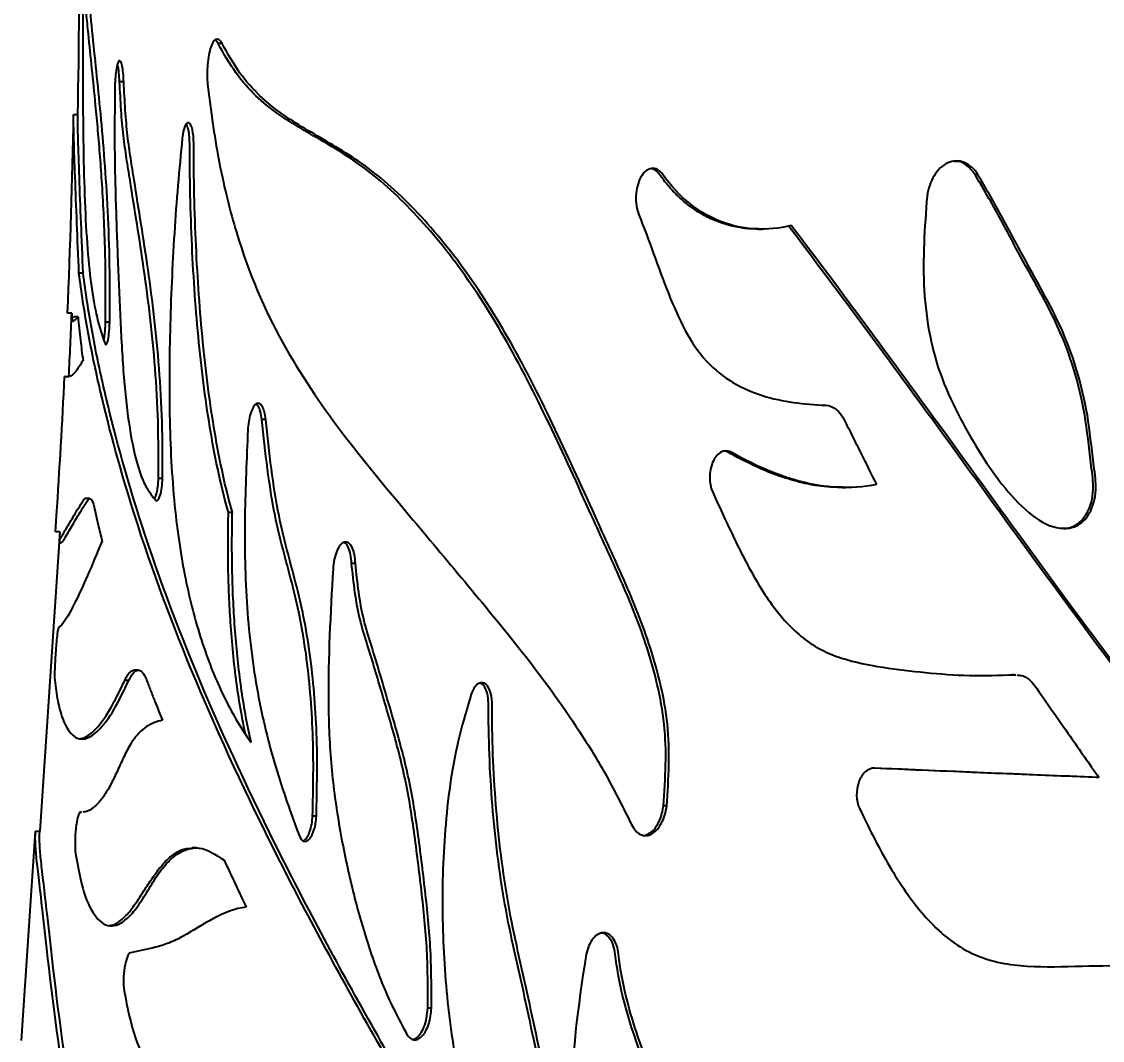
# Model space of a CAD drawing. Header units: millimetres. Extents: x -54 to 586, y 8 to 412.
# Drawn here: x 198.33 to 211.14, y 198.47 to 210.54 of the extents above; entities that cross this region are included whole.
import ezdxf

# ---------------------------------------------------------------- set-up
doc = ezdxf.new("R2010")
doc.units = ezdxf.units.MM
doc.layers.add('DIMENSIONS', color=2, linetype='Continuous')
doc.layers.add('OUTLINE', color=7, linetype='Continuous', lineweight=25)
doc.styles.add('SLDTEXTSTYLE0', font='TXT', dxfattribs={"width": 0.75})
doc.dimstyles.new('SLDDIMSTYLE6', dxfattribs={"dimtxt": 3.5, "dimasz": 2, "dimexe": 0, "dimexo": 0.0625, "dimgap": 0.875, "dimtad": 1, "dimrnd": 1e-09, "dimzin": 12, "dimdsep": 46, "dimtxsty": 'SLDTEXTSTYLE0', "dimsah": 1, "dimcen": 0.09, "dimadec": 0, "dimazin": 3, "dimtfac": 1, "dimtmove": 0, "dimatfit": 0, "dimfxl": 0, "dimfrac": 2, "dimtolj": 1, "dimtzin": 12, "dimarcsym": 0})

# ---------------------------------------------------------------- blocks, each defined once
blk = doc.blocks.new('_D_45')
at = {"layer": 'DIMENSIONS'}
for p, q in [((217.999, 213.993), (217.999, 223.975)), ((220.499, 192.334), (220.499, 223.975)), ((217.999, 221.975), (205.941, 221.975)), ((220.499, 221.975), (217.999, 221.975)), ((220.499, 221.975), (224.499, 221.975))]:
    blk.add_line(p, q, dxfattribs=at)
for points in [[(217.999, 221.975), (215.999, 222.475), (215.999, 221.475)], [(220.499, 221.975), (222.499, 221.475), (222.499, 222.475)]]:
    blk.add_solid(points, dxfattribs=at)
at = {"layer": 'DIMENSIONS', "insert": (205.941, 226.487), "char_height": 3.5, "attachment_point": 1, "style": 'SLDTEXTSTYLE0'}
blk.add_mtext('2,5', dxfattribs=at)

msp = doc.modelspace()

# ---------------------------------------------------------------- linework, layer by layer
at = {"layer": 'OUTLINE'}
for p, q in [((200.66253, 210.2808), (200.63035, 210.32312)), ((200.70984, 210.2808), (200.66253, 210.2808)), ((199.54425, 209.82542), (199.4951, 209.82542)), ((198.9509, 209.43794), (199.0009, 209.43794)), ((209.66702, 208.72708), (209.63395, 208.72708)), ((207.06765, 208.08084), (207.1056, 208.08084)), ((199.06422, 207.5593), (199.01437, 207.5593)), ((198.92888, 207.08423), (198.87883, 207.08423)), ((198.92993, 207.01774), (198.95295, 207.04224)), ((199.00288, 207.04224), (198.95295, 207.04224)), ((199.37824, 206.97811), (199.32891, 206.97811)), ((198.84427, 206.33563), (198.89434, 206.33563)), ((198.84795, 206.33466), (198.89859, 206.33466)), ((201.22704, 205.82543), (201.1807, 205.82543)), ((206.69756, 205.4402), (206.66217, 205.44954)), ((200.00381, 205.1243), (199.95557, 205.1243)), ((208.05939, 205.01808), (208.09609, 205.01808)), ((199.14229, 204.88807), (199.08567, 204.88807)), ((198.73545, 204.49375), (198.7483, 204.68689)), ((200.83176, 204.72302), (200.78485, 204.72302)), ((198.78556, 204.49375), (198.54954, 200.9448)), ((198.78556, 204.49375), (198.73545, 204.49375)), ((202.28934, 204.11893), (202.24479, 204.11893)), ((199.71733, 202.85384), (199.66811, 202.85384)), ((210.10016, 202.79994), (210.06803, 202.79994)), ((210.10016, 202.79994), (210.11453, 202.79846)), ((199.60606, 202.7332), (199.55742, 202.7332)), ((211.09957, 201.58284), (211.06909, 201.58284)), ((205.97935, 201.24439), (205.94086, 201.24439)), ((199.03014, 201.1692), (199.04446, 201.1692)), ((199.04445, 201.17111), (199.03073, 201.16974)), ((201.82706, 201.12168), (201.78207, 201.12168)), ((198.33441, 198.46348), (198.49943, 200.9448)), ((198.49943, 200.9448), (198.54954, 200.9448)), ((200.40112, 200.74774), (200.35393, 200.74774)), ((203.1902, 198.85009), (203.14755, 198.85009))]:
    msp.add_line(p, q, dxfattribs=at)
for radius, start, end in [(100, 358.9218917, 1.7157666), (99.95, 357.5714307, 358.9213523), (100, 357.1432731, 357.5726457), (99.95, 356.1950966, 357.1418428)]:
    msp.add_arc((99.01861, 211.31949), radius, start, end, dxfattribs=at)
for points, knots in [([(199.37824, 206.97811), (199.38002, 207.20672), (199.38102, 207.43526), (199.37377, 207.87522), (199.36594, 208.08734), (199.34547, 208.50124), (199.33254, 208.70377), (199.30367, 209.08712), (199.28776, 209.26949), (199.23845, 209.79601), (199.20336, 210.11755), (199.15593, 210.58758), (199.14143, 210.74543), (199.11754, 211.09751), (199.10758, 211.28838), (199.0978, 211.47915)], [0, 0, 0, 0, 0.125, 0.125, 0.25, 0.25, 0.375, 0.375, 0.5, 0.5, 0.75, 0.75, 0.875, 0.875, 1, 1, 1, 1]), ([(199.06953, 211.41243), (199.06708, 211.15515), (199.06378, 210.89788), (199.06083, 210.5071), (199.06021, 210.37484), (199.0596, 210.11426), (199.0596, 209.98703), (199.06038, 209.61215), (199.06188, 209.37065), (199.0684, 208.9062), (199.07335, 208.69011), (199.08789, 208.28327), (199.0975, 208.09181), (199.12315, 207.7371), (199.13899, 207.57626), (199.17791, 207.28321), (199.20097, 207.14999), (199.25614, 206.91806), (199.28821, 206.82142), (199.32304, 206.72489)], [0, 0, 0, 0, 0.125, 0.125, 0.1875, 0.1875, 0.25, 0.25, 0.375, 0.375, 0.5, 0.5, 0.625, 0.625, 0.75, 0.75, 0.875, 0.875, 1, 1, 1, 1]), ([(199.32891, 206.97811), (199.32979, 207.11902), (199.33154, 207.40062), (199.32624, 207.81933), (199.31094, 208.22321), (199.29013, 208.59795), (199.26584, 208.94028), (199.2398, 209.25228), (199.20706, 209.60381), (199.16813, 209.98638), (199.13077, 210.34082), (199.10168, 210.63559), (199.08171, 210.87764), (199.07141, 211.05295), (199.0667, 211.1332)], [0, 0, 0, 0, 0.083954975, 0.167766908, 0.254208708, 0.340688492, 0.41652107, 0.49245163, 0.568332864, 0.684991191, 0.801701939, 0.871474876, 0.941164506, 1, 1, 1, 1]), ([(200.70984, 210.2808), (200.68794, 210.32343), (200.66182, 210.34197), (200.61094, 210.31809), (200.58753, 210.27656), (200.55253, 210.15796), (200.54095, 210.08241), (200.53111, 209.92303), (200.53302, 209.84118), (200.54143, 209.76634)], [0, 0, 0, 0, 0.25, 0.25, 0.5, 0.5, 0.75, 0.75, 1, 1, 1, 1]), ([(205.08838, 204.68688), (204.75384, 205.42397), (204.42234, 206.15442), (203.87397, 207.11292), (203.68233, 207.4081), (203.38327, 207.80965), (203.28173, 207.93679), (203.07541, 208.17702), (202.97014, 208.29057), (202.65608, 208.60342), (202.44755, 208.77505), (202.03709, 209.051), (201.83596, 209.15946), (201.455, 209.38652), (201.27553, 209.5057), (201.02833, 209.74012), (200.94949, 209.82697), (200.80069, 210.03571), (200.7307, 210.15804), (200.66253, 210.2808)], [0, 0, 0, 0, 0.25, 0.25, 0.375, 0.375, 0.4375, 0.4375, 0.5, 0.5, 0.625, 0.625, 0.75, 0.75, 0.875, 0.875, 0.9375, 0.9375, 1, 1, 1, 1]), ([(205.12999, 204.68356), (204.79608, 205.42055), (204.46524, 206.15103), (203.91791, 207.11001), (203.72662, 207.40542), (203.42802, 207.80733), (203.32663, 207.93458), (203.1206, 208.17508), (203.01546, 208.28877), (202.70172, 208.60208), (202.49339, 208.77402), (202.08326, 209.05039), (201.88228, 209.15895), (201.50159, 209.38617), (201.32224, 209.50539), (201.07525, 209.7399), (200.99649, 209.82678), (200.84784, 210.0356), (200.77793, 210.15798), (200.70984, 210.2808)], [0, 0, 0, 0, 0.25, 0.25, 0.375, 0.375, 0.4375, 0.4375, 0.5, 0.5, 0.625, 0.625, 0.75, 0.75, 0.875, 0.875, 0.9375, 0.9375, 1, 1, 1, 1]), ([(199.54425, 209.82542), (199.54215, 209.90012), (199.5357, 209.96835), (199.51525, 210.06273), (199.5016, 210.08547), (199.47507, 210.06439), (199.46278, 210.02125), (199.44554, 209.90147), (199.44042, 209.82516), (199.43902, 209.74841)], [0, 0, 0, 0, 0.25, 0.25, 0.5, 0.5, 0.75, 0.75, 1, 1, 1, 1]), ([(199.4951, 209.82542), (199.4933, 209.8626), (199.48968, 209.9371), (199.47964, 210.01067), (199.47173, 210.03093), (199.47008, 210.03515)], [0, 0, 0, 0, 0.44086687, 0.88346799, 1, 1, 1, 1]), ([(199.95557, 205.1243), (199.95667, 205.34992), (199.95697, 205.57546), (199.94421, 206.01191), (199.93186, 206.22359), (199.9001, 206.63859), (199.88034, 206.84103), (199.83546, 207.2296), (199.8104, 207.41712), (199.73144, 207.96651), (199.67373, 208.31375), (199.60518, 208.74687), (199.59155, 208.83319), (199.56483, 209.00657), (199.55213, 209.09486), (199.53022, 209.28317), (199.52149, 209.38493), (199.50707, 209.60017), (199.50114, 209.71279), (199.4951, 209.82542)], [0, 0, 0, 0, 0.125, 0.125, 0.25, 0.25, 0.375, 0.375, 0.5, 0.5, 0.75, 0.75, 0.8125, 0.8125, 0.875, 0.875, 0.9375, 0.9375, 1, 1, 1, 1]), ([(200.00381, 205.1243), (200.00492, 205.34984), (200.00523, 205.5753), (199.99253, 206.01164), (199.98022, 206.22329), (199.94853, 206.63824), (199.92883, 206.84069), (199.88404, 207.22928), (199.85903, 207.41683), (199.7802, 207.9663), (199.72258, 208.31363), (199.65414, 208.74687), (199.64052, 208.83321), (199.61385, 209.00663), (199.60116, 209.09494), (199.5793, 209.28329), (199.57058, 209.38504), (199.55619, 209.60025), (199.55028, 209.71282), (199.54425, 209.82542)], [0, 0, 0, 0, 0.125, 0.125, 0.25, 0.25, 0.375, 0.375, 0.5, 0.5, 0.75, 0.75, 0.8125, 0.8125, 0.875, 0.875, 0.9375, 0.9375, 1, 1, 1, 1]), ([(199.43902, 209.74841), (199.43746, 209.4911), (199.43504, 209.23401), (199.4399, 208.73315), (199.44651, 208.48851), (199.46216, 208.00299), (199.47145, 207.76429), (199.49133, 207.29179), (199.50164, 207.05719), (199.52536, 206.59533), (199.53981, 206.36958), (199.57976, 205.95357), (199.60548, 205.76197), (199.67123, 205.41601), (199.70949, 205.26354), (199.78036, 205.0817), (199.80674, 205.03034), (199.86269, 204.94165), (199.89226, 204.90361), (199.92253, 204.86551)], [0, 0, 0, 0, 0.125, 0.125, 0.25, 0.25, 0.375, 0.375, 0.5, 0.5, 0.625, 0.625, 0.75, 0.75, 0.875, 0.875, 0.9375, 0.9375, 1, 1, 1, 1]), ([(200.54143, 209.76634), (200.56206, 209.60805), (200.58253, 209.44969), (200.62777, 209.14198), (200.65279, 208.99307), (200.73717, 208.56395), (200.80374, 208.29595), (201.03153, 207.53968), (201.21615, 207.12241), (201.63704, 206.36024), (201.8727, 206.01372), (202.37953, 205.34448), (202.65099, 205.02093), (202.93239, 204.68356)], [0, 0, 0, 0, 0.0625, 0.0625, 0.125, 0.125, 0.25, 0.25, 0.5, 0.5, 0.75, 0.75, 1, 1, 1, 1]), ([(199.01437, 207.55929), (199.00527, 207.76055), (198.99727, 207.96178), (198.98208, 208.34436), (198.97501, 208.52721), (198.96284, 208.86394), (198.95781, 209.01513), (198.95118, 209.26746), (198.94956, 209.36715), (198.9509, 209.43795)], [0, 0, 0, 0, 0.25, 0.25, 0.5, 0.5, 0.75, 0.75, 1, 1, 1, 1]), ([(199.06422, 207.55929), (199.05515, 207.76049), (199.04717, 207.96166), (199.03201, 208.34416), (199.02496, 208.527), (199.01283, 208.86372), (199.0078, 209.01494), (199.00118, 209.26736), (198.99957, 209.36712), (199.00091, 209.43795)], [0, 0, 0, 0, 0.25, 0.25, 0.5, 0.5, 0.75, 0.75, 1, 1, 1, 1]), ([(200.37379, 209.09633), (200.37361, 209.1551), (200.3685, 209.21184), (200.34847, 209.30135), (200.3336, 209.33343), (200.30082, 209.35053), (200.28334, 209.33534), (200.25488, 209.26703), (200.24446, 209.21639), (200.23834, 209.16008)], [0, 0, 0, 0, 0.25, 0.25, 0.5, 0.5, 0.75, 0.75, 1, 1, 1, 1]), ([(200.32596, 209.09633), (200.32505, 209.12923), (200.32323, 209.19516), (200.30791, 209.27341), (200.29364, 209.31886), (200.28475, 209.32605), (200.28419, 209.3265)], [0, 0, 0, 0, 0.33472003, 0.67101568, 0.97931576, 1, 1, 1, 1]), ([(200.23834, 209.16008), (200.22071, 208.97343), (200.20266, 208.7868), (200.17028, 208.41125), (200.1561, 208.22223), (200.13219, 207.84139), (200.12211, 207.64975), (200.10496, 207.26436), (200.09803, 207.0698), (200.08344, 206.49281), (200.08169, 206.11445), (200.09656, 205.55872), (200.10463, 205.37516), (200.1277, 205.02128), (200.1427, 204.8499), (200.16122, 204.68356)], [0, 0, 0, 0, 0.125, 0.125, 0.25, 0.25, 0.375, 0.375, 0.5, 0.5, 0.75, 0.75, 0.875, 0.875, 1, 1, 1, 1]), ([(200.78486, 204.72303), (200.70186, 205.01743), (200.63353, 205.33401), (200.51876, 206.00757), (200.47211, 206.3679), (200.39885, 207.11008), (200.37197, 207.4919), (200.33565, 208.27827), (200.32622, 208.68548), (200.32597, 209.09633)], [0, 0, 0, 0, 0.25, 0.25, 0.5, 0.5, 0.75, 0.75, 1, 1, 1, 1]), ([(200.83176, 204.72303), (200.74888, 205.01756), (200.68066, 205.33426), (200.5661, 206.00797), (200.51955, 206.36833), (200.44646, 207.11052), (200.41965, 207.49231), (200.38343, 208.27853), (200.37403, 208.68562), (200.37379, 209.09633)], [0, 0, 0, 0, 0.25, 0.25, 0.5, 0.5, 0.75, 0.75, 1, 1, 1, 1]), ([(209.66702, 208.72708), (209.6242, 208.795), (209.56789, 208.84621), (209.44195, 208.89676), (209.37242, 208.8949), (209.2469, 208.83831), (209.19068, 208.78364), (209.10593, 208.64502), (209.07765, 208.56133), (209.06386, 208.47318)], [0, 0, 0, 0, 0.25, 0.25, 0.5, 0.5, 0.75, 0.75, 1, 1, 1, 1]), ([(205.93284, 208.72844), (205.89594, 208.77994), (205.84676, 208.80774), (205.74915, 208.79374), (205.70245, 208.75255), (205.63729, 208.63233), (205.61793, 208.55435), (205.6104, 208.3968), (205.62216, 208.31747), (205.64827, 208.25197)], [0, 0, 0, 0, 0.25, 0.25, 0.5, 0.5, 0.75, 0.75, 1, 1, 1, 1]), ([(205.89384, 208.72844), (205.87659, 208.74944), (205.8468, 208.78569), (205.80968, 208.79316), (205.79407, 208.7963)], [0, 0, 0, 0, 0.579407339, 1, 1, 1, 1]), ([(209.63395, 208.72708), (209.60596, 208.76355), (209.54988, 208.8366), (209.45593, 208.8883), (209.39808, 208.88422), (209.37963, 208.88292)], [0, 0, 0, 0, 0.40448063, 0.81015265, 1, 1, 1, 1]), ([(207.06844, 208.08465), (207.0419, 208.08361), (206.95954, 208.08036), (206.8241, 208.10005), (206.66129, 208.13863), (206.50187, 208.20042), (206.35605, 208.2794), (206.2254, 208.37144), (206.10831, 208.47348), (205.99653, 208.59095), (205.92807, 208.68261), (205.89384, 208.72844)], [0, 0, 0, 0, 0.05959167, 0.18493557, 0.3102726, 0.43934961, 0.56841175, 0.67483747, 0.78125466, 0.89062737, 1, 1, 1, 1]), ([(207.45454, 208.12372), (207.17043, 208.05402), (206.88681, 208.06868), (206.49654, 208.2175), (206.36975, 208.28965), (206.13668, 208.47679), (206.02983, 208.59114), (205.93284, 208.72844)], [0, 0, 0, 0, 0.5, 0.5, 0.75, 0.75, 1, 1, 1, 1]), ([(210.93978, 204.68688), (210.99052, 204.76391), (211.02161, 204.85763), (211.03843, 205.05062), (211.02762, 205.14715), (210.98849, 205.42978), (210.97194, 205.62127), (210.91448, 205.99513), (210.87342, 206.17612), (210.77265, 206.52899), (210.71172, 206.70026), (210.49439, 207.19669), (210.3125, 207.4959), (210.06147, 207.96168), (209.97989, 208.11877), (209.80952, 208.42573), (209.72168, 208.57648), (209.63395, 208.72708)], [0, 0, 0, 0, 0.0625, 0.0625, 0.125, 0.125, 0.25, 0.25, 0.375, 0.375, 0.5, 0.5, 0.75, 0.75, 0.875, 0.875, 1, 1, 1, 1]), ([(210.96846, 204.68356), (211.01976, 204.76011), (211.05145, 204.85366), (211.06938, 205.04665), (211.05895, 205.14336), (211.01975, 205.42607), (211.00318, 205.61758), (210.94622, 205.99143), (210.90533, 206.17257), (210.80486, 206.52601), (210.74404, 206.69772), (210.52664, 207.19583), (210.34515, 207.49468), (210.09427, 207.96088), (210.01275, 208.11812), (209.8425, 208.42541), (209.75471, 208.57631), (209.66702, 208.72708)], [0, 0, 0, 0, 0.0625, 0.0625, 0.125, 0.125, 0.25, 0.25, 0.375, 0.375, 0.5, 0.5, 0.75, 0.75, 0.875, 0.875, 1, 1, 1, 1]), ([(209.06386, 208.47318), (209.05003, 208.28702), (209.03591, 208.10086), (209.02069, 207.72774), (209.02043, 207.54071), (209.04173, 207.17391), (209.06362, 206.9934), (209.13477, 206.63925), (209.18414, 206.46554), (209.30614, 206.14171), (209.37874, 205.98901), (209.53491, 205.69187), (209.61767, 205.54702), (209.79401, 205.26941), (209.88786, 205.13635), (210.08965, 204.8915), (210.19624, 204.77693), (210.318, 204.68356)], [0, 0, 0, 0, 0.125, 0.125, 0.25, 0.25, 0.375, 0.375, 0.5, 0.5, 0.625, 0.625, 0.75, 0.75, 0.875, 0.875, 1, 1, 1, 1]), ([(205.64827, 208.25197), (205.77134, 207.94856), (205.87653, 207.62601), (206.05955, 207.16775), (206.12525, 207.01823), (206.27293, 206.74433), (206.35572, 206.62112), (206.54725, 206.413), (206.65331, 206.32977), (206.87527, 206.19734), (206.99309, 206.14699), (207.35437, 206.03326), (207.60549, 206.00473), (207.86355, 205.99323)], [0, 0, 0, 0, 0.25, 0.25, 0.375, 0.375, 0.5, 0.5, 0.625, 0.625, 0.75, 0.75, 1, 1, 1, 1]), ([(209.95312, 204.68688), (209.52467, 205.27599), (209.10081, 205.86032), (208.46786, 206.72178), (208.25739, 207.00647), (207.83734, 207.57009), (207.62673, 207.84749), (207.41797, 208.12372)], [0, 0, 0, 0, 0.5, 0.5, 0.75, 0.75, 1, 1, 1, 1]), ([(209.98797, 204.68356), (209.55982, 205.27322), (209.13627, 205.8581), (208.50374, 206.7204), (208.29342, 207.00536), (207.87365, 207.56954), (207.66317, 207.84721), (207.45454, 208.12372)], [0, 0, 0, 0, 0.5, 0.5, 0.75, 0.75, 1, 1, 1, 1]), ([(199.67547, 204.68688), (199.51432, 205.19563), (199.37709, 205.69022), (199.21052, 206.40899), (199.16155, 206.64469), (199.07742, 207.10816), (199.04214, 207.33462), (199.01437, 207.55929)], [0, 0, 0, 0, 0.5, 0.5, 0.75, 0.75, 1, 1, 1, 1]), ([(199.72517, 204.68356), (199.56404, 205.1929), (199.42683, 205.68806), (199.26029, 206.40766), (199.21133, 206.64363), (199.12723, 207.10764), (199.09197, 207.33436), (199.06422, 207.55929)], [0, 0, 0, 0, 0.5, 0.5, 0.75, 0.75, 1, 1, 1, 1]), ([(198.92888, 207.08423), (198.92604, 207.01721), (198.93105, 206.99213), (198.95624, 206.98889), (198.97636, 207.01461), (199.00288, 207.04224)], [0, 0, 0, 0, 0.5, 0.5, 1, 1, 1, 1]), ([(199.00288, 207.04224), (199.00695, 206.99599), (199.01135, 206.94974), (199.01608, 206.9035), (199.02082, 206.85726), (199.02588, 206.81102), (199.03127, 206.76479), (199.04059, 206.6849), (199.05089, 206.60502), (199.06218, 206.52516)], [0, 0, 0, 0, 0.00029659929, 0.00029659929, 0.00029659929, 0.00059319858, 0.00059319858, 0.00059319858, 0.00110570161, 0.00110570161, 0.00110570161, 0.00110570161]), ([(199.30805, 206.7697), (199.31043, 206.7806), (199.31647, 206.80822), (199.32365, 206.87008), (199.32779, 206.93091), (199.32866, 206.96738), (199.32891, 206.97811)], [0, 0, 0, 0, 0.20496741, 0.51930379, 0.85856986, 1, 1, 1, 1]), ([(199.32304, 206.72489), (199.32813, 206.71246), (199.33423, 206.7104), (199.34678, 206.72767), (199.35321, 206.74721), (199.36972, 206.82587), (199.37697, 206.90448), (199.37824, 206.97811)], [0, 0, 0, 0, 0.25, 0.25, 0.5, 0.5, 1, 1, 1, 1]), ([(199.06218, 206.52516), (199.03997, 206.49084), (199.01973, 206.45658), (198.98379, 206.40229), (198.96815, 206.38391), (198.9282, 206.34509), (198.91057, 206.33658), (198.90155, 206.33491)], [0, 0, 0, 0, 0.25, 0.25, 0.5, 0.5, 1, 1, 1, 1]), ([(198.84853, 206.33478), (198.84806, 206.33474), (198.84605, 206.3346), (198.84465, 206.3351), (198.84439, 206.33547), (198.84427, 206.33563)], [0, 0, 0, 0, 0.15062641, 0.64190595, 1, 1, 1, 1]), ([(198.89859, 206.33478), (198.8981, 206.33474), (198.89608, 206.3346), (198.8947, 206.33511), (198.89444, 206.33548), (198.89434, 206.33563)], [0, 0, 0, 0, 0.15913765, 0.6511953, 1, 1, 1, 1]), ([(201.22704, 205.82543), (201.22075, 205.89), (201.20669, 205.94595), (201.16527, 206.01559), (201.13884, 206.02672), (201.08754, 205.99327), (201.0638, 205.94981), (201.02952, 205.83697), (201.01892, 205.76782), (201.01544, 205.69849)], [0, 0, 0, 0, 0.25, 0.25, 0.5, 0.5, 0.75, 0.75, 1, 1, 1, 1]), ([(201.1807, 205.82543), (201.17632, 205.85739), (201.16753, 205.92147), (201.14184, 205.98602), (201.12082, 206.0015), (201.11231, 206.00777)], [0, 0, 0, 0, 0.37183793, 0.7456426, 1, 1, 1, 1]), ([(201.33807, 204.68688), (201.30246, 204.86538), (201.27268, 205.05054), (201.22262, 205.43268), (201.20178, 205.62902), (201.1807, 205.82543)], [0, 0, 0, 0, 0.5, 0.5, 1, 1, 1, 1]), ([(201.38476, 204.68356), (201.34903, 204.86256), (201.31917, 205.04824), (201.269, 205.43148), (201.24815, 205.62843), (201.22704, 205.82543)], [0, 0, 0, 0, 0.5, 0.5, 1, 1, 1, 1]), ([(208.08231, 205.82214), (208.11506, 205.75604), (208.14785, 205.68994), (208.18069, 205.62385), (208.21353, 205.55776), (208.24642, 205.49167), (208.27935, 205.42559), (208.34105, 205.30182), (208.4029, 205.17807), (208.46492, 205.05434)], [0, 0, 0, 0, 0.000249046871, 0.000249046871, 0.000249046871, 0.000498093743, 0.000498093743, 0.000498093743, 0.000964596498, 0.000964596498, 0.000964596498, 0.000964596498]), ([(206.73518, 205.4402), (206.69763, 205.46092), (206.65495, 205.45821), (206.57841, 205.41204), (206.54507, 205.36902), (206.47858, 205.20973), (206.47763, 205.06856), (206.52154, 204.97023)], [0, 0, 0, 0, 0.25, 0.25, 0.5, 0.5, 1, 1, 1, 1]), ([(208.0607, 205.02248), (208.00021, 205.0224), (207.84892, 205.02222), (207.61326, 205.06405), (207.3252, 205.14418), (207.01769, 205.26866), (206.80444, 205.38293), (206.69756, 205.4402)], [0, 0, 0, 0, 0.1236828, 0.30935198, 0.49628888, 0.7475515, 1, 1, 1, 1]), ([(208.46492, 205.05434), (208.15439, 204.99286), (207.84917, 205.01427), (207.27051, 205.16589), (206.99705, 205.29373), (206.73518, 205.4402)], [0, 0, 0, 0, 0.5, 0.5, 1, 1, 1, 1]), ([(199.90974, 204.88245), (199.91529, 204.89382), (199.92681, 204.91741), (199.94114, 204.97514), (199.95215, 205.04632), (199.95441, 205.09774), (199.95557, 205.1243)], [0, 0, 0, 0, 0.22298778, 0.46283629, 0.72264317, 1, 1, 1, 1]), ([(199.92253, 204.86551), (199.93976, 204.8506), (199.96122, 204.87645), (199.99275, 204.98102), (200.00242, 205.05456), (200.00381, 205.1243)], [0, 0, 0, 0, 0.5, 0.5, 1, 1, 1, 1]), ([(199.06759, 204.86818), (199.07563, 204.87949), (199.08405, 204.89133), (199.0919, 204.88765), (199.09225, 204.88749)], [0, 0, 0, 0, 0.955298011, 1, 1, 1, 1]), ([(198.78556, 204.49375), (198.78035, 204.4154), (198.78188, 204.37709), (198.79748, 204.3539), (198.81134, 204.36857), (198.86823, 204.4504), (198.92651, 204.55634), (199.00217, 204.68356)], [0, 0, 0, 0, 0.25, 0.25, 0.5, 0.5, 1, 1, 1, 1]), ([(198.7838, 204.40128), (198.79043, 204.41124), (198.81357, 204.44599), (198.86638, 204.53718), (198.925, 204.63694), (198.95436, 204.68689)], [0, 0, 0, 0, 0.167191372, 0.582975117, 1, 1, 1, 1]), ([(199.21661, 204.68356), (199.2247, 204.64771), (199.23298, 204.61181), (199.24144, 204.57589), (199.25624, 204.51309), (199.27161, 204.45018), (199.28756, 204.38716)], [0, 0, 0, 0, 0.000221476938, 0.000221476938, 0.000221476938, 0.000608583362, 0.000608583362, 0.000608583362, 0.000608583362]), ([(210.54664, 186.51293), (210.40775, 186.74656), (210.26982, 186.97999), (209.98944, 187.43885), (209.8476, 187.66497), (209.41973, 188.33602), (209.13079, 188.77301), (208.2584, 190.05659), (207.66997, 190.87634), (206.50968, 192.4686), (205.9387, 193.23983), (205.12449, 194.37982), (204.85967, 194.75723), (204.34679, 195.51289), (204.09872, 195.89118), (203.37908, 197.02642), (202.93035, 197.78367), (202.09441, 199.25519), (201.70724, 199.97225), (200.64838, 202.07406), (200.07904, 203.41286), (199.67547, 204.68688)], [0, 0, 0, 0, 0.03125, 0.03125, 0.0625, 0.0625, 0.125, 0.125, 0.25, 0.25, 0.375, 0.375, 0.4375, 0.4375, 0.5, 0.5, 0.625, 0.625, 0.75, 0.75, 1, 1, 1, 1]), ([(210.57699, 186.51293), (210.4384, 186.74643), (210.30077, 186.97974), (210.02099, 187.43836), (209.87946, 187.66437), (209.4525, 188.33512), (209.16416, 188.77193), (208.29356, 190.05502), (207.7063, 190.87454), (206.54822, 192.46639), (205.97828, 193.23748), (205.16552, 194.37724), (204.90116, 194.75457), (204.38917, 195.51006), (204.14153, 195.88826), (203.42314, 197.02324), (202.97518, 197.78037), (202.14061, 199.25177), (201.75406, 199.96881), (200.69681, 202.07058), (200.12827, 203.40942), (199.72517, 204.68356)], [0, 0, 0, 0, 0.03125, 0.03125, 0.0625, 0.0625, 0.125, 0.125, 0.25, 0.25, 0.375, 0.375, 0.4375, 0.4375, 0.5, 0.5, 0.625, 0.625, 0.75, 0.75, 1, 1, 1, 1]), ([(200.16122, 204.68356), (200.19488, 204.38118), (200.24008, 204.1042), (200.35118, 203.58807), (200.41728, 203.34865), (200.5693, 202.90217), (200.65411, 202.69874), (200.79385, 202.41642), (200.84267, 202.32666), (200.94523, 202.15656), (200.99883, 202.07567), (201.05353, 201.99478)], [0, 0, 0, 0, 0.25, 0.25, 0.5, 0.5, 0.75, 0.75, 0.875, 0.875, 1, 1, 1, 1]), ([(200.98635, 202.09973), (200.97135, 202.17254), (200.93411, 202.35333), (200.88636, 202.65747), (200.84311, 203.01132), (200.81317, 203.35872), (200.7935, 203.69541), (200.7825, 204.01986), (200.77881, 204.35063), (200.78232, 204.57479), (200.78407, 204.68689)], [0, 0, 0, 0, 0.0952758, 0.23657995, 0.37733721, 0.51886822, 0.6382786, 0.75768164, 0.87882992, 1, 1, 1, 1]), ([(201.05353, 201.99478), (201.01049, 202.19225), (200.97291, 202.39649), (200.91061, 202.82286), (200.88631, 203.04379), (200.85002, 203.49832), (200.838, 203.73086), (200.82573, 204.20175), (200.82585, 204.44108), (200.8309, 204.68356)], [0, 0, 0, 0, 0.25, 0.25, 0.5, 0.5, 0.75, 0.75, 1, 1, 1, 1]), ([(200.98026, 204.68356), (200.97429, 204.30997), (200.98205, 203.94703), (201.03178, 203.24615), (201.07452, 202.90523), (201.19011, 202.27624), (201.26268, 201.98392), (201.42894, 201.42477), (201.52402, 201.16019), (201.62268, 200.89743)], [0, 0, 0, 0, 0.25, 0.25, 0.5, 0.5, 0.75, 0.75, 1, 1, 1, 1]), ([(201.78207, 201.12168), (201.79012, 201.45358), (201.79701, 201.78489), (201.77244, 202.4273), (201.74579, 202.74089), (201.68373, 203.19877), (201.65897, 203.34685), (201.6015, 203.62847), (201.56919, 203.7634), (201.46726, 204.15839), (201.39343, 204.40941), (201.33807, 204.68688)], [0, 0, 0, 0, 0.25, 0.25, 0.5, 0.5, 0.625, 0.625, 0.75, 0.75, 1, 1, 1, 1]), ([(201.82706, 201.12168), (201.83512, 201.45314), (201.84203, 201.78402), (201.81767, 202.42566), (201.79116, 202.73889), (201.72945, 203.1963), (201.70481, 203.34437), (201.64759, 203.62592), (201.61537, 203.76076), (201.51387, 204.15577), (201.44007, 204.40646), (201.38476, 204.68356)], [0, 0, 0, 0, 0.25, 0.25, 0.5, 0.5, 0.625, 0.625, 0.75, 0.75, 1, 1, 1, 1]), ([(202.93239, 204.68356), (203.14366, 204.43026), (203.36157, 204.17101), (203.80804, 203.6359), (204.03692, 203.36072), (204.49501, 202.77739), (204.7242, 202.46578), (205.05404, 201.96056), (205.16182, 201.7861), (205.36663, 201.41592), (205.46385, 201.22062), (205.56207, 201.02509)], [0, 0, 0, 0, 0.25, 0.25, 0.5, 0.5, 0.75, 0.75, 0.875, 0.875, 1, 1, 1, 1]), ([(205.94086, 201.24439), (205.9517, 201.40772), (205.96253, 201.57106), (205.96992, 201.89528), (205.96545, 202.05599), (205.93135, 202.37304), (205.90249, 202.53041), (205.83266, 202.83097), (205.79159, 202.9761), (205.65527, 203.40005), (205.54581, 203.6668), (205.3192, 204.18263), (205.20283, 204.43471), (205.08838, 204.68688)], [0, 0, 0, 0, 0.125, 0.125, 0.25, 0.25, 0.375, 0.375, 0.5, 0.5, 0.75, 0.75, 1, 1, 1, 1]), ([(205.97935, 201.24439), (205.99017, 201.40749), (206.00098, 201.57058), (206.00842, 201.89434), (206.00402, 202.05483), (205.97018, 202.37146), (205.94148, 202.52865), (205.87198, 202.82895), (205.83108, 202.97396), (205.69529, 203.39759), (205.58621, 203.66418), (205.36024, 204.17969), (205.24416, 204.43158), (205.12999, 204.68356)], [0, 0, 0, 0, 0.125, 0.125, 0.25, 0.25, 0.375, 0.375, 0.5, 0.5, 0.75, 0.75, 1, 1, 1, 1]), ([(206.65218, 204.68356), (206.73761, 204.49823), (206.82482, 204.31419), (207.01217, 203.96008), (207.11157, 203.78912), (207.33687, 203.47692), (207.46093, 203.34095), (207.6685, 203.17908), (207.74199, 203.13198), (207.89449, 203.05415), (207.97244, 203.02299), (208.21031, 202.94584), (208.37392, 202.91416), (208.70681, 202.8631), (208.87615, 202.84315), (209.21873, 202.80947), (209.39191, 202.7958), (209.74284, 202.78753), (209.92065, 202.79362), (210.10016, 202.79993)], [0, 0, 0, 0, 0.125, 0.125, 0.25, 0.25, 0.375, 0.375, 0.4375, 0.4375, 0.5, 0.5, 0.625, 0.625, 0.75, 0.75, 0.875, 0.875, 1, 1, 1, 1]), ([(220.4838, 191.334), (220.22062, 191.59679), (219.96116, 191.86138), (219.47021, 192.41307), (219.23418, 192.69612), (218.54409, 193.55807), (218.1102, 194.15186), (217.2522, 195.33968), (216.82821, 195.93381), (215.95402, 197.0871), (215.50357, 197.64658), (214.60052, 198.74357), (214.14755, 199.28158), (213.25683, 200.35539), (212.81985, 200.8921), (211.54507, 202.51478), (210.7379, 203.60784), (209.95312, 204.68688)], [0, 0, 0, 0, 0.0625, 0.0625, 0.125, 0.125, 0.25, 0.25, 0.375, 0.375, 0.5, 0.5, 0.625, 0.625, 0.75, 0.75, 1, 1, 1, 1]), ([(220.4992, 191.334), (220.23647, 191.59674), (219.97747, 191.86128), (219.48741, 192.41283), (219.25182, 192.69579), (218.56303, 193.55745), (218.12998, 194.151), (217.27366, 195.33836), (216.85052, 195.93228), (215.97808, 197.08526), (215.5285, 197.64463), (214.62712, 198.74141), (214.17496, 199.27934), (213.28581, 200.35295), (212.84959, 200.88954), (211.57705, 202.51187), (210.77133, 203.6047), (209.98797, 204.68356)], [0, 0, 0, 0, 0.0625, 0.0625, 0.125, 0.125, 0.25, 0.25, 0.375, 0.375, 0.5, 0.5, 0.625, 0.625, 0.75, 0.75, 1, 1, 1, 1]), ([(210.318, 204.68356), (210.41625, 204.60823), (210.5226, 204.55151), (210.69918, 204.53071), (210.76015, 204.53395), (210.8755, 204.57895), (210.92834, 204.62369), (210.96846, 204.68356)], [0, 0, 0, 0, 0.5, 0.5, 0.75, 0.75, 1, 1, 1, 1]), ([(210.66291, 204.53952), (210.68058, 204.53825), (210.73573, 204.5343), (210.82978, 204.56824), (210.90251, 204.63283), (210.93406, 204.67859), (210.93979, 204.68689)], [0, 0, 0, 0, 0.17435738, 0.54419345, 0.91730911, 1, 1, 1, 1]), ([(199.28756, 204.38716), (199.16604, 204.08578), (199.05827, 203.83889), (198.88261, 203.4852), (198.81604, 203.3807), (198.77414, 203.365)], [0, 0, 0, 0, 0.5, 0.5, 1, 1, 1, 1]), ([(202.28934, 204.11894), (202.2872, 204.19276), (202.27412, 204.26077), (202.22707, 204.35665), (202.19383, 204.3806), (202.12599, 204.36279), (202.09274, 204.32139), (202.04476, 204.20442), (202.02973, 204.12949), (202.02505, 204.05429)], [0, 0, 0, 0, 0.25, 0.25, 0.5, 0.5, 0.75, 0.75, 1, 1, 1, 1]), ([(202.24479, 204.11893), (202.24212, 204.15568), (202.23675, 204.22931), (202.20744, 204.31302), (202.17668, 204.35984), (202.15633, 204.3641), (202.15141, 204.36513)], [0, 0, 0, 0, 0.31151724, 0.62404607, 0.90907644, 1, 1, 1, 1]), ([(202.02505, 204.05429), (201.99502, 203.52639), (201.96518, 202.99854), (201.97186, 202.21335), (201.98332, 201.95736), (202.02893, 201.46276), (202.0621, 201.22286), (202.14356, 200.75302), (202.1911, 200.52479), (202.29657, 200.08456), (202.35504, 199.87205), (202.48439, 199.46253), (202.55475, 199.26479), (202.71328, 198.89145), (202.80316, 198.71821), (202.89513, 198.54541)], [0, 0, 0, 0, 0.25, 0.25, 0.375, 0.375, 0.5, 0.5, 0.625, 0.625, 0.75, 0.75, 0.875, 0.875, 1, 1, 1, 1]), ([(203.14755, 198.85009), (203.14825, 199.09434), (203.14862, 199.33847), (203.12063, 199.81662), (203.09472, 200.05172), (203.04041, 200.51839), (203.01144, 200.75037), (202.94715, 201.20966), (202.90857, 201.43376), (202.8121, 201.86168), (202.75571, 202.06701), (202.63864, 202.46832), (202.57971, 202.66729), (202.49151, 202.96396), (202.46133, 203.06137), (202.40063, 203.25499), (202.37064, 203.35255), (202.32005, 203.55796), (202.30055, 203.666), (202.26929, 203.88933), (202.25702, 204.00415), (202.24479, 204.11894)], [0, 0, 0, 0, 0.125, 0.125, 0.25, 0.25, 0.375, 0.375, 0.5, 0.5, 0.625, 0.625, 0.75, 0.75, 0.8125, 0.8125, 0.875, 0.875, 0.9375, 0.9375, 1, 1, 1, 1]), ([(203.1902, 198.85009), (203.19092, 199.09427), (203.19131, 199.33833), (203.16343, 199.81637), (203.13759, 200.05143), (203.08342, 200.51802), (203.05453, 200.74996), (202.99039, 201.20921), (202.95191, 201.43332), (202.85565, 201.86127), (202.79937, 202.06663), (202.6825, 202.46803), (202.62366, 202.66704), (202.53561, 202.96377), (202.50548, 203.06121), (202.44488, 203.25488), (202.41494, 203.35245), (202.36443, 203.55794), (202.34497, 203.666), (202.31377, 203.88935), (202.30153, 204.00416), (202.28934, 204.11894)], [0, 0, 0, 0, 0.125, 0.125, 0.25, 0.25, 0.375, 0.375, 0.5, 0.5, 0.625, 0.625, 0.75, 0.75, 0.8125, 0.8125, 0.875, 0.875, 0.9375, 0.9375, 1, 1, 1, 1]), ([(198.77414, 203.365), (198.76937, 203.36309), (198.76306, 203.33086), (198.75039, 203.22815), (198.74402, 203.15844), (198.73351, 203.01515), (198.72923, 202.9399), (198.7247, 202.8133), (198.72453, 202.76231), (198.72697, 202.73654)], [0, 0, 0, 0, 0.25, 0.25, 0.5, 0.5, 0.75, 0.75, 1, 1, 1, 1]), ([(199.55742, 202.7332), (199.5682, 202.75496), (199.58975, 202.79847), (199.62376, 202.83704), (199.65024, 202.85499), (199.66474, 202.85204), (199.66808, 202.85136)], [0, 0, 0, 0, 0.30292287, 0.60576001, 0.90906376, 1, 1, 1, 1]), ([(199.60605, 202.7332), (199.64056, 202.80986), (199.67817, 202.85216), (199.75071, 202.85542), (199.78555, 202.81604), (199.81384, 202.74199)], [0, 0, 0, 0, 0.5, 0.5, 1, 1, 1, 1]), ([(199.81384, 202.74199), (199.83019, 202.69882), (199.84675, 202.65554), (199.86352, 202.61215), (199.88029, 202.56876), (199.89728, 202.52525), (199.91446, 202.48162), (199.94348, 202.40798), (199.97309, 202.334), (200.00327, 202.25967)], [0, 0, 0, 0, 0.000251859745, 0.000251859745, 0.000251859745, 0.000503719508, 0.000503719508, 0.000503719508, 0.000928880241, 0.000928880241, 0.000928880241, 0.000928880241]), ([(210.13083, 202.79681), (210.14629, 202.79597), (210.19694, 202.79322), (210.27339, 202.75113), (210.32064, 202.69441), (210.34259, 202.66806)], [0, 0, 0, 0, 0.19053105, 0.62405106, 1, 1, 1, 1]), ([(198.72697, 202.73654), (198.73576, 202.65236), (198.7472, 202.56832), (198.77694, 202.41643), (198.79517, 202.34777), (198.86069, 202.16625), (198.91895, 202.07984), (199.03005, 202.03447), (199.07113, 202.03317), (199.16209, 202.0681), (199.21093, 202.10469), (199.31466, 202.21513), (199.36953, 202.28712), (199.48487, 202.48202), (199.54463, 202.60788), (199.60605, 202.7332)], [0, 0, 0, 0, 0.125, 0.125, 0.25, 0.25, 0.5, 0.5, 0.625, 0.625, 0.75, 0.75, 0.875, 0.875, 1, 1, 1, 1]), ([(199.02085, 202.04363), (199.03543, 202.04452), (199.07317, 202.04681), (199.14326, 202.08998), (199.22844, 202.16847), (199.31945, 202.28575), (199.40589, 202.42832), (199.48515, 202.58488), (199.53333, 202.68375), (199.55742, 202.7332)], [0, 0, 0, 0, 0.10362653, 0.26820081, 0.43348667, 0.59854344, 0.76280177, 0.881374, 1, 1, 1, 1]), ([(203.90869, 202.46504), (203.90849, 202.51897), (203.90018, 202.5704), (203.86846, 202.65425), (203.84446, 202.68634), (203.78879, 202.71242), (203.75753, 202.706), (203.70245, 202.65838), (203.67884, 202.61841), (203.66221, 202.57063)], [0, 0, 0, 0, 0.25, 0.25, 0.5, 0.5, 0.75, 0.75, 1, 1, 1, 1]), ([(203.86685, 202.46504), (203.86433, 202.50335), (203.85968, 202.5742), (203.82685, 202.65256), (203.79351, 202.69435), (203.77116, 202.6984), (203.76492, 202.69953)], [0, 0, 0, 0, 0.34234984, 0.63305103, 0.8976672, 1, 1, 1, 1]), ([(210.34259, 202.66806), (210.41179, 202.56887), (210.4811, 202.46946), (210.55053, 202.36987), (210.61996, 202.27027), (210.68952, 202.17049), (210.75922, 202.07055), (210.8723, 201.90839), (210.98573, 201.74579), (211.09957, 201.58284)], [0, 0, 0, 0, 0.00041215496, 0.00041215496, 0.00041215496, 0.00082430957, 0.00082430957, 0.00082430957, 0.00149305049, 0.00149305049, 0.00149305049, 0.00149305049]), ([(203.66221, 202.57063), (203.61414, 202.40731), (203.56629, 202.24398), (203.48294, 201.91043), (203.44866, 201.73951), (203.39509, 201.38911), (203.3749, 201.20907), (203.34412, 200.85193), (203.33358, 200.674), (203.31523, 200.14193), (203.32032, 199.7895), (203.36097, 199.0885), (203.39646, 198.74636), (203.49978, 198.08589), (203.56761, 197.76469), (203.7427, 197.15497), (203.84801, 196.87278), (204.03978, 196.49001), (204.10992, 196.36835), (204.25932, 196.14375), (204.33841, 196.04098), (204.50735, 195.85866), (204.59785, 195.78075), (204.78897, 195.6452), (204.8893, 195.58663), (204.99053, 195.5281)], [0, 0, 0, 0, 0.0625, 0.0625, 0.125, 0.125, 0.1875, 0.1875, 0.25, 0.25, 0.375, 0.375, 0.5, 0.5, 0.625, 0.625, 0.75, 0.75, 0.8125, 0.8125, 0.875, 0.875, 0.9375, 0.9375, 1, 1, 1, 1]), ([(204.5635, 197.86193), (204.45202, 198.21185), (204.38133, 198.59308), (204.21745, 199.33573), (204.12956, 199.70154), (203.99473, 200.46019), (203.94573, 200.85357), (203.88174, 201.65091), (203.86651, 202.05525), (203.86685, 202.46504)], [0, 0, 0, 0, 0.25, 0.25, 0.5, 0.5, 0.75, 0.75, 1, 1, 1, 1]), ([(204.60386, 197.86193), (204.49256, 198.21194), (204.42202, 198.59318), (204.25843, 199.33589), (204.17071, 199.70174), (204.03616, 200.46043), (203.98729, 200.85378), (203.92348, 201.65104), (203.90832, 202.05533), (203.90869, 202.46504)], [0, 0, 0, 0, 0.25, 0.25, 0.5, 0.5, 0.75, 0.75, 1, 1, 1, 1]), ([(200.00327, 202.25967), (199.97132, 202.25231), (199.9073, 202.23757), (199.8145, 202.18939), (199.72427, 202.11414), (199.6359, 202.00312), (199.55083, 201.84295), (199.46874, 201.65916), (199.38803, 201.48593), (199.30796, 201.35494), (199.23074, 201.261), (199.15847, 201.20256), (199.10171, 201.17462), (199.07111, 201.17322), (199.06076, 201.17275)], [0, 0, 0, 0, 0.0834531, 0.16720307, 0.25067465, 0.33374806, 0.42189106, 0.51032177, 0.59860584, 0.6879475, 0.77764422, 0.86715949, 0.955035, 1, 1, 1, 1]), ([(208.44455, 201.69299), (208.40527, 201.69429), (208.36604, 201.67807), (208.29883, 201.6176), (208.27157, 201.57385), (208.21834, 201.42638), (208.22105, 201.30576), (208.26186, 201.21698)], [0, 0, 0, 0, 0.25, 0.25, 0.5, 0.5, 1, 1, 1, 1]), ([(211.06909, 201.58284), (210.81992, 201.59277), (210.32157, 201.61263), (209.63346, 201.64091), (209.00464, 201.66728), (208.62407, 201.68373), (208.43846, 201.69175)], [0, 0, 0, 0, 0.2734904, 0.54698115, 0.779056, 1, 1, 1, 1]), ([(205.56207, 201.02509), (205.58858, 200.96917), (205.62545, 200.92747), (205.71079, 200.88719), (205.75933, 200.88977), (205.84804, 200.93926), (205.8888, 200.98615), (205.94941, 201.10259), (205.97002, 201.17195), (205.97935, 201.24439)], [0, 0, 0, 0, 0.25, 0.25, 0.5, 0.5, 0.75, 0.75, 1, 1, 1, 1]), ([(205.72621, 200.89885), (205.75009, 200.90881), (205.79865, 200.92908), (205.86244, 201.00522), (205.91569, 201.11118), (205.93213, 201.19817), (205.94086, 201.24439)], [0, 0, 0, 0, 0.22898206, 0.46563656, 0.71610998, 1, 1, 1, 1]), ([(208.26186, 201.21698), (208.36863, 200.99718), (208.47643, 200.77755), (208.71563, 200.36292), (208.84644, 200.16713), (209.14348, 199.81224), (209.3061, 199.66052), (209.58652, 199.49935), (209.68501, 199.4565), (209.88538, 199.39371), (209.98824, 199.37374), (210.30281, 199.3364), (210.51909, 199.33781), (210.95463, 199.34692), (211.17473, 199.3538), (211.61819, 199.35572), (211.84172, 199.3528), (212.28866, 199.29623), (212.51142, 199.23522), (212.73614, 199.17311)], [0, 0, 0, 0, 0.125, 0.125, 0.25, 0.25, 0.375, 0.375, 0.4375, 0.4375, 0.5, 0.5, 0.625, 0.625, 0.75, 0.75, 0.875, 0.875, 1, 1, 1, 1]), ([(199.03073, 201.16973), (199.02127, 201.17032), (199.0109, 201.15039), (198.99205, 201.08062), (198.98391, 201.03249), (198.96599, 200.87237), (198.9637, 200.75044), (198.97355, 200.68098)], [0, 0, 0, 0, 0.25, 0.25, 0.5, 0.5, 1, 1, 1, 1]), ([(201.62268, 200.89743), (201.63708, 200.86044), (201.65665, 200.83539), (201.70114, 200.81958), (201.72574, 200.82971), (201.76949, 200.88051), (201.78877, 200.92103), (201.81609, 201.01471), (201.82454, 201.06818), (201.82706, 201.12168)], [0, 0, 0, 0, 0.25, 0.25, 0.5, 0.5, 0.75, 0.75, 1, 1, 1, 1]), ([(201.67464, 200.83297), (201.67593, 200.83323), (201.68917, 200.83585), (201.71419, 200.86719), (201.74538, 200.92487), (201.76948, 201.00679), (201.77952, 201.07591), (201.7817, 201.11511), (201.78207, 201.12168)], [0, 0, 0, 0, 0.023010496, 0.236363579, 0.45785099, 0.692828036, 0.94854419, 1, 1, 1, 1]), ([(198.82582, 198.06191), (198.72148, 198.76028), (198.64508, 199.44833), (198.57161, 200.09868), (198.5581, 200.21808), (198.534, 200.42689), (198.52355, 200.51325), (198.50735, 200.66313), (198.50156, 200.72586), (198.49586, 200.84067), (198.49602, 200.89358), (198.49943, 200.94481)], [0, 0, 0, 0, 0.5, 0.5, 0.625, 0.625, 0.75, 0.75, 0.875, 0.875, 1, 1, 1, 1]), ([(198.87512, 198.06191), (198.77106, 198.76004), (198.69486, 199.44789), (198.62156, 200.09828), (198.60809, 200.21768), (198.58404, 200.42662), (198.5736, 200.51304), (198.55744, 200.663), (198.55165, 200.72577), (198.54597, 200.84063), (198.54613, 200.89356), (198.54954, 200.94481)], [0, 0, 0, 0, 0.5, 0.5, 0.625, 0.625, 0.75, 0.75, 0.875, 0.875, 1, 1, 1, 1]), ([(198.97355, 200.68098), (199.00214, 200.51518), (199.03334, 200.35021), (199.11309, 200.0945), (199.1611, 199.99922), (199.27315, 199.85949), (199.33602, 199.82047), (199.44086, 199.82446), (199.47797, 199.83651), (199.55365, 199.88204), (199.59235, 199.91532), (199.67128, 200.00198), (199.7115, 200.05529), (199.79329, 200.18013), (199.8346, 200.25083), (199.91889, 200.38794), (199.96193, 200.4536), (200.05077, 200.56366), (200.09651, 200.60955), (200.19089, 200.68308), (200.24006, 200.71129), (200.33869, 200.74537), (200.38801, 200.75135), (200.53571, 200.73424), (200.63311, 200.66847), (200.73404, 200.60172)], [0, 0, 0, 0, 0.125, 0.125, 0.25, 0.25, 0.375, 0.375, 0.4375, 0.4375, 0.5, 0.5, 0.5625, 0.5625, 0.625, 0.625, 0.6875, 0.6875, 0.75, 0.75, 0.8125, 0.8125, 0.875, 0.875, 1, 1, 1, 1]), ([(199.36764, 199.82903), (199.38431, 199.82984), (199.42963, 199.83204), (199.51045, 199.88486), (199.60722, 199.97971), (199.70349, 200.11347), (199.79802, 200.26373), (199.89243, 200.40508), (199.99015, 200.53547), (200.09156, 200.64393), (200.20088, 200.71868), (200.2889, 200.7462), (200.34163, 200.73778), (200.35377, 200.73584)], [0, 0, 0, 0, 0.06155402, 0.16734779, 0.27355957, 0.37944488, 0.47584249, 0.57268275, 0.66922477, 0.76510664, 0.86069864, 0.96793832, 1, 1, 1, 1]), ([(200.73404, 200.60172), (200.75655, 200.55358), (200.77922, 200.50527), (200.80204, 200.45678), (200.82487, 200.40829), (200.84785, 200.35962), (200.87099, 200.31077), (200.91258, 200.22295), (200.95468, 200.13456), (200.99725, 200.0456)], [0, 0, 0, 0, 0.000254614568, 0.000254614568, 0.000254614568, 0.000509229108, 0.000509229108, 0.000509229108, 0.000966978206, 0.000966978206, 0.000966978206, 0.000966978206]), ([(200.99725, 200.0456), (200.72775, 200.01554), (200.478, 199.82868), (200.19065, 199.66961), (200.13445, 199.64187), (200.02474, 199.59889), (199.9712, 199.58282), (199.81509, 199.54329), (199.7168, 199.52838), (199.62337, 199.50422)], [0, 0, 0, 0, 0.5, 0.5, 0.625, 0.625, 0.75, 0.75, 1, 1, 1, 1]), ([(205.40863, 199.48713), (205.40056, 199.55987), (205.37881, 199.6258), (205.31182, 199.71964), (205.26691, 199.74559), (205.17463, 199.73869), (205.12883, 199.70628), (205.05717, 199.60214), (205.03253, 199.53319), (205.0203, 199.45926)], [0, 0, 0, 0, 0.25, 0.25, 0.5, 0.5, 0.75, 0.75, 1, 1, 1, 1]), ([(205.36939, 199.48713), (205.3627, 199.52564), (205.3493, 199.60279), (205.30019, 199.68854), (205.24393, 199.73732), (205.20509, 199.7383), (205.18953, 199.73869)], [0, 0, 0, 0, 0.28183314, 0.56445589, 0.82543734, 1, 1, 1, 1]), ([(199.62337, 199.50422), (199.6099, 199.50046), (199.59622, 199.4811), (199.57214, 199.41932), (199.56189, 199.37716), (199.54026, 199.2392), (199.53791, 199.13037), (199.54947, 199.05394)], [0, 0, 0, 0, 0.25, 0.25, 0.5, 0.5, 1, 1, 1, 1]), ([(205.0203, 199.45926), (204.93011, 198.86951), (204.84266, 198.2788), (204.86324, 197.37826), (204.89402, 197.09105), (204.99705, 196.53842), (205.06683, 196.26962), (205.30235, 195.4925), (205.50325, 195.02101), (205.87025, 194.37537), (206.00237, 194.16892), (206.28157, 193.77744), (206.42995, 193.59294), (206.58056, 193.40866)], [0, 0, 0, 0, 0.25, 0.25, 0.375, 0.375, 0.5, 0.5, 0.75, 0.75, 0.875, 0.875, 1, 1, 1, 1]), ([(206.43474, 195.93477), (206.30207, 196.56515), (206.09853, 197.14724), (205.83758, 197.85657), (205.785, 197.99775), (205.68082, 198.28039), (205.6291, 198.42187), (205.48554, 198.85569), (205.40519, 199.15922), (205.36939, 199.48713)], [0, 0, 0, 0, 0.5, 0.5, 0.625, 0.625, 0.75, 0.75, 1, 1, 1, 1]), ([(206.47204, 195.93477), (206.33965, 196.56505), (206.13647, 197.14717), (205.87596, 197.85657), (205.82347, 197.99777), (205.71946, 198.28044), (205.66782, 198.42193), (205.52452, 198.85579), (205.44434, 199.15931), (205.40863, 199.48713)], [0, 0, 0, 0, 0.5, 0.5, 0.625, 0.625, 0.75, 0.75, 1, 1, 1, 1]), ([(199.54947, 199.05394), (199.58823, 198.85338), (199.62869, 198.65337), (199.73717, 198.33481), (199.80518, 198.21188), (199.95239, 198.01441), (200.03292, 197.94056), (200.20633, 197.82746), (200.2994, 197.78832), (200.59115, 197.70985), (200.80585, 197.71625), (201.14633, 197.80159), (201.26316, 197.84123), (201.50328, 197.94571), (201.62655, 198.01217), (201.75297, 198.07889)], [0, 0, 0, 0, 0.125, 0.125, 0.25, 0.25, 0.375, 0.375, 0.5, 0.5, 0.75, 0.75, 0.875, 0.875, 1, 1, 1, 1]), ([(202.89513, 198.54541), (202.91894, 198.5042), (202.9495, 198.47869), (203.01589, 198.4687), (203.05139, 198.48507), (203.11313, 198.55222), (203.13981, 198.60317), (203.17685, 198.71922), (203.18775, 198.78455), (203.1902, 198.85009)], [0, 0, 0, 0, 0.25, 0.25, 0.5, 0.5, 0.75, 0.75, 1, 1, 1, 1]), ([(202.97456, 198.48005), (202.98588, 198.48269), (203.01554, 198.4896), (203.0611, 198.53993), (203.10491, 198.62145), (203.13743, 198.72917), (203.14412, 198.80908), (203.14755, 198.85009)], [0, 0, 0, 0, 0.12515942, 0.3278772, 0.5389623, 0.76343098, 1, 1, 1, 1])]:
    msp.add_open_spline(points, degree=3, knots=knots, dxfattribs=at)
for points in [[(207.86355, 205.99323), (207.95163, 205.98914), (208.03207, 205.92222), (208.08231, 205.82214)], [(201.01544, 205.69849), (201.00121, 205.35938), (200.98565, 205.02044), (200.98026, 204.68356)], [(206.52154, 204.97023), (206.56478, 204.87443), (206.60827, 204.77882), (206.65218, 204.68356)], [(198.95436, 204.68688), (198.98869, 204.74452), (199.0265, 204.80619), (199.06759, 204.86818)], [(199.00217, 204.68356), (199.03697, 204.74209), (199.07539, 204.805), (199.11721, 204.86818)], [(199.11721, 204.86818), (199.14567, 204.91118), (199.17301, 204.88178), (199.19304, 204.79019)], [(199.19304, 204.79019), (199.20073, 204.75468), (199.20859, 204.71914), (199.21661, 204.68356)], [(200.78407, 204.68688), (200.78432, 204.69893), (200.78458, 204.71098), (200.78486, 204.72303)], [(200.8309, 204.68356), (200.83117, 204.69671), (200.83146, 204.70987), (200.83176, 204.72303)], [(211.09957, 201.58284), (210.17349, 201.61955), (209.28695, 201.65626), (208.44455, 201.69299)]]:
    msp.add_open_spline(points, degree=3, dxfattribs=at)

# ---------------------------------------------------------------- dimensions: what is measured, and where the dimension line sits
at = {"layer": 'DIMENSIONS'}
dim = msp.add_linear_dim(base=(217.9992, 221.97496), p1=(220.4992, 191.334), p2=(217.9992, 212.99344), dimstyle='SLDDIMSTYLE6', dxfattribs=at)
dim.commit()
dim.dimension.update_dxf_attribs({"geometry": '_D_45', "text_midpoint": (209.17325, 221.97496), "dimtype": 160})

doc.saveas('drawing.dxf')
